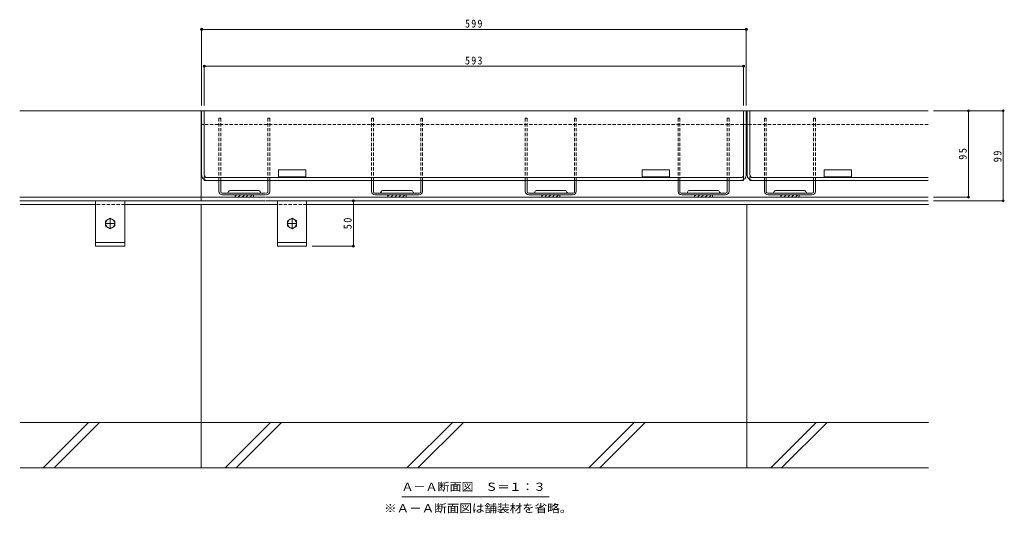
# Model space of a CAD drawing. Units: millimetres at full size, sheet at 1:3. Extents: x -1082 to 1183, y -818 to 815.
# Drawn here: x -1049 to 34, y -747 to -203 of the extents above; entities that cross this region are included whole.
import ezdxf
from ezdxf.enums import TextEntityAlignment as Align

# ---------------------------------------------------------------- set-up
doc = ezdxf.new("R2010")
doc.units = ezdxf.units.MM
doc.header["$LTSCALE"] = 3
doc.header["$PDMODE"] = 32
doc.header["$PDSIZE"] = 2.4
doc.linetypes.add('CHAIN1', pattern=[8, 5, -1, 1, -1])
doc.linetypes.add('DASHED1', pattern=[1.8, 1.2, -0.6])
for name, color, linetype, lineweight in [('B-1', 2, 'Continuous', 9), ('B-2', 3, 'Continuous', 9), ('B-3', 4, 'Continuous', 9), ('B-4', 7, 'Continuous', 9), ('B-5', 7, 'Continuous', 9), ('B-8', 3, 'Continuous', 9), ('B-A', 2, 'Continuous', 9), ('B-F', 6, 'Continuous', 5)]:
    doc.layers.add(name, color=color, linetype=linetype, lineweight=lineweight)
doc.styles.add('ＭＳ ゴシック', font='')
doc.styles.get('ＭＳ ゴシック').set_extended_font_data('MS Gothic')

msp = doc.modelspace()

# ---------------------------------------------------------------- linework, layer by layer
at = {"layer": 'B-1'}
for p, q in [((-848.672, -303.606), (-1048.672, -303.606)), ((-849.172, -303.606), (-849.172, -402.606)), ((-49.672, -303.606), (-249.672, -303.606)), ((-782.172, -398.606), (-1048.672, -398.606)), ((-628.172, -398.606), (-778.172, -398.606)), ((-474.172, -398.606), (-624.172, -398.606)), ((-320.172, -398.606), (-470.172, -398.606)), ((-182.172, -398.606), (-316.172, -398.606)), ((-49.672, -398.606), (-178.172, -398.606)), ((-782.172, -402.606), (-1048.672, -402.606)), ((-628.172, -402.606), (-778.172, -402.606)), ((-474.172, -402.606), (-624.172, -402.606)), ((-320.172, -402.606), (-470.172, -402.606)), ((-182.172, -402.606), (-316.172, -402.606)), ((-49.672, -402.606), (-178.172, -402.606))]:
    msp.add_line(p, q, dxfattribs=at)
at = {"layer": 'B-1', "linetype": 'DASHED1'}
for p, q in [((-782.172, -398.606), (-778.172, -398.606)), ((-628.172, -398.606), (-624.172, -398.606)), ((-474.172, -398.606), (-470.172, -398.606)), ((-320.172, -398.606), (-316.172, -398.606)), ((-182.172, -398.606), (-178.172, -398.606)), ((-782.172, -402.606), (-778.172, -402.606)), ((-628.172, -402.606), (-624.172, -402.606)), ((-474.172, -402.606), (-470.172, -402.606)), ((-320.172, -402.606), (-316.172, -402.606)), ((-182.172, -402.606), (-178.172, -402.606))]:
    msp.add_line(p, q, dxfattribs=at)
at = {"layer": 'B-2'}
for p, q in [((-249.672, -303.607), (-848.672, -303.607)), ((-848.672, -374.106), (-848.672, -303.607)), ((-845.672, -374.106), (-845.672, -303.607)), ((-252.672, -374.106), (-252.672, -303.607)), ((-249.672, -374.106), (-249.672, -303.607)), ((-49.672, -303.607), (-248.672, -303.607)), ((-248.672, -374.106), (-248.672, -303.607)), ((-245.672, -374.106), (-245.672, -303.607)), ((-848.672, -318.607), (-845.672, -318.607)), ((-252.672, -318.607), (-249.672, -318.607)), ((-248.672, -318.607), (-245.672, -318.607)), ((-842.672, -377.106), (-255.672, -377.106)), ((-764.172, -377.106), (-764.172, -368.606)), ((-764.172, -376.106), (-734.172, -376.106)), ((-364.172, -377.106), (-364.172, -368.606)), ((-364.172, -376.106), (-334.172, -376.106)), ((-242.672, -377.106), (-49.672, -377.106)), ((-164.172, -377.106), (-164.172, -368.606)), ((-164.172, -376.106), (-134.172, -376.106)), ((-845.672, -380.106), (-845.672, -379.303)), ((-845.672, -380.106), (-252.672, -380.106)), ((-252.672, -380.106), (-252.672, -379.303)), ((-245.672, -380.106), (-245.672, -379.303)), ((-245.672, -380.106), (-49.672, -380.106))]:
    msp.add_line(p, q, dxfattribs=at)
at = {"layer": 'B-2', "linetype": 'DASHED1'}
for p, q in [((-845.672, -379.303), (-845.672, -374.106)), ((-252.672, -379.303), (-252.672, -374.106)), ((-245.672, -379.303), (-245.672, -374.106))]:
    msp.add_line(p, q, dxfattribs=at)
at = {"layer": 'B-2'}
for points in [[(-734.172, -377.106), (-734.172, -368.606), (-764.172, -368.606)], [(-334.172, -377.106), (-334.172, -368.606), (-364.172, -368.606)], [(-134.172, -377.106), (-134.172, -368.606), (-164.172, -368.606)]]:
    msp.add_lwpolyline(points, dxfattribs=at)
for centre, radius, start, end in [((-842.672, -374.106), 6, 180, 270), ((-842.672, -374.106), 3, 180, 270), ((-255.672, -374.106), 6, 270, 0), ((-255.672, -374.106), 3, 270, 0), ((-242.672, -374.106), 6, 180, 270), ((-242.672, -374.106), 3, 180, 270)]:
    msp.add_arc(centre, radius, start, end, dxfattribs=at)
at = {"layer": 'B-3', "linetype": 'DASHED1'}
for p, q in [((-829.672, -311.607), (-827.672, -311.607)), ((-829.672, -380.106), (-829.672, -311.607)), ((-827.672, -380.106), (-827.672, -311.607)), ((-775.672, -311.607), (-773.672, -311.607)), ((-775.672, -380.106), (-775.672, -311.607)), ((-773.672, -380.106), (-773.672, -311.607)), ((-661.672, -311.607), (-659.672, -311.607)), ((-661.672, -380.106), (-661.672, -311.607)), ((-659.672, -380.106), (-659.672, -311.607)), ((-607.672, -311.607), (-605.672, -311.607)), ((-607.672, -380.106), (-607.672, -311.607)), ((-605.672, -380.106), (-605.672, -311.607)), ((-492.672, -311.607), (-490.672, -311.607)), ((-492.672, -380.106), (-492.672, -311.607)), ((-490.672, -380.106), (-490.672, -311.607)), ((-438.672, -311.607), (-436.672, -311.607)), ((-438.672, -380.106), (-438.672, -311.607)), ((-436.672, -380.106), (-436.672, -311.607)), ((-324.672, -311.607), (-322.672, -311.607)), ((-324.672, -380.106), (-324.672, -311.607)), ((-322.672, -380.106), (-322.672, -311.607)), ((-270.672, -311.607), (-268.672, -311.607)), ((-270.672, -380.106), (-270.672, -311.607)), ((-268.672, -380.106), (-268.672, -311.607)), ((-229.672, -311.607), (-227.672, -311.607)), ((-229.672, -380.106), (-229.672, -311.607)), ((-227.672, -380.106), (-227.672, -311.607)), ((-175.672, -311.607), (-173.672, -311.607)), ((-175.672, -380.106), (-175.672, -311.607)), ((-173.672, -380.106), (-173.672, -311.607)), ((-782.172, -394.106), (-778.172, -394.106)), ((-782.172, -396.106), (-778.172, -396.106)), ((-614.172, -394.106), (-610.172, -394.106)), ((-614.172, -396.106), (-610.172, -396.106)), ((-488.172, -394.106), (-484.172, -394.106)), ((-488.172, -396.106), (-484.172, -396.106)), ((-320.172, -394.106), (-316.172, -394.106)), ((-320.172, -396.106), (-316.172, -396.106)), ((-182.172, -394.106), (-178.172, -394.106)), ((-182.172, -396.106), (-178.172, -396.106))]:
    msp.add_line(p, q, dxfattribs=at)
at = {"layer": 'B-3'}
for p, q in [((-829.672, -380.106), (-827.672, -380.106)), ((-829.672, -392.106), (-829.672, -380.106)), ((-827.672, -392.606), (-827.672, -380.106)), ((-775.672, -380.106), (-773.672, -380.106)), ((-775.672, -392.606), (-775.672, -380.106)), ((-773.672, -392.106), (-773.672, -380.106)), ((-661.672, -380.106), (-659.672, -380.106)), ((-661.672, -392.106), (-661.672, -380.106)), ((-659.672, -392.606), (-659.672, -380.106)), ((-607.672, -380.106), (-605.672, -380.106)), ((-607.672, -392.606), (-607.672, -380.106)), ((-605.672, -392.106), (-605.672, -380.106)), ((-492.672, -380.106), (-490.672, -380.106)), ((-492.672, -392.106), (-492.672, -380.106)), ((-490.672, -392.606), (-490.672, -380.106)), ((-438.672, -380.106), (-436.672, -380.106)), ((-438.672, -392.606), (-438.672, -380.106)), ((-436.672, -392.106), (-436.672, -380.106)), ((-324.672, -380.106), (-322.672, -380.106)), ((-324.672, -392.106), (-324.672, -380.106)), ((-322.672, -392.606), (-322.672, -380.106)), ((-270.672, -380.106), (-268.672, -380.106)), ((-270.672, -392.606), (-270.672, -380.106)), ((-268.672, -392.106), (-268.672, -380.106)), ((-229.672, -380.106), (-227.672, -380.106)), ((-229.672, -392.106), (-229.672, -380.106)), ((-227.672, -392.606), (-227.672, -380.106)), ((-175.672, -380.106), (-173.672, -380.106)), ((-175.672, -392.606), (-175.672, -380.106)), ((-173.672, -392.106), (-173.672, -380.106)), ((-782.172, -394.106), (-826.172, -394.106)), ((-825.672, -396.106), (-782.172, -396.106)), ((-786.422, -391.106), (-816.922, -391.106)), ((-810.128, -396.106), (-811.672, -397.65)), ((-805.886, -396.106), (-808.386, -398.606)), ((-801.643, -396.106), (-804.143, -398.606)), ((-797.4, -396.106), (-799.9, -398.606)), ((-793.158, -396.106), (-795.658, -398.606)), ((-791.672, -398.606), (-791.672, -396.106)), ((-777.172, -394.106), (-778.172, -394.106)), ((-778.172, -396.106), (-777.672, -396.106)), ((-614.172, -394.106), (-658.172, -394.106)), ((-657.672, -396.106), (-614.172, -396.106)), ((-618.422, -391.106), (-648.922, -391.106)), ((-642.128, -396.106), (-643.672, -397.65)), ((-637.886, -396.106), (-640.386, -398.606)), ((-633.643, -396.106), (-636.143, -398.606)), ((-629.4, -396.106), (-631.9, -398.606)), ((-625.158, -396.106), (-627.658, -398.606)), ((-623.672, -398.606), (-623.672, -396.106)), ((-609.172, -394.106), (-610.172, -394.106)), ((-610.172, -396.106), (-609.672, -396.106)), ((-488.172, -394.106), (-489.172, -394.106)), ((-488.672, -396.106), (-488.172, -396.106)), ((-440.172, -394.106), (-484.172, -394.106)), ((-484.172, -396.106), (-440.672, -396.106)), ((-449.422, -391.106), (-479.922, -391.106)), ((-473.128, -396.106), (-474.672, -397.65)), ((-468.886, -396.106), (-471.386, -398.606)), ((-464.643, -396.106), (-467.143, -398.606)), ((-460.4, -396.106), (-462.9, -398.606)), ((-456.158, -396.106), (-458.658, -398.606)), ((-454.672, -398.606), (-454.672, -396.106)), ((-320.172, -394.106), (-321.172, -394.106)), ((-320.672, -396.106), (-320.172, -396.106)), ((-272.172, -394.106), (-316.172, -394.106)), ((-316.172, -396.106), (-272.672, -396.106)), ((-281.422, -391.106), (-311.922, -391.106)), ((-305.128, -396.106), (-306.672, -397.65)), ((-300.886, -396.106), (-303.386, -398.606)), ((-296.643, -396.106), (-299.143, -398.606)), ((-292.4, -396.106), (-294.9, -398.606)), ((-288.158, -396.106), (-290.658, -398.606)), ((-286.672, -398.606), (-286.672, -396.106)), ((-182.172, -394.106), (-226.172, -394.106)), ((-225.672, -396.106), (-182.172, -396.106)), ((-186.422, -391.106), (-216.922, -391.106)), ((-210.128, -396.106), (-211.672, -397.65)), ((-205.886, -396.106), (-208.386, -398.606)), ((-201.643, -396.106), (-204.143, -398.606)), ((-197.4, -396.106), (-199.9, -398.606)), ((-193.158, -396.106), (-195.658, -398.606)), ((-191.672, -398.606), (-191.672, -396.106)), ((-177.172, -394.106), (-178.172, -394.106)), ((-178.172, -396.106), (-177.672, -396.106))]:
    msp.add_line(p, q, dxfattribs=at)
for points in [[(-791.672, -398.606), (-811.672, -398.606), (-811.672, -396.106)], [(-623.672, -398.606), (-643.672, -398.606), (-643.672, -396.106)], [(-454.672, -398.606), (-474.672, -398.606), (-474.672, -396.106)], [(-286.672, -398.606), (-306.672, -398.606), (-306.672, -396.106)], [(-191.672, -398.606), (-211.672, -398.606), (-211.672, -396.106)]]:
    msp.add_lwpolyline(points, dxfattribs=at)
for centre, radius, start, end in [((-825.672, -392.106), 4, 180, 270), ((-826.172, -392.606), 1.5, 180, 270), ((-820.795, -392.606), 1.5, 270, 345.52249), ((-816.922, -393.606), 2.5, 90, 165.52249), ((-786.422, -393.606), 2.5, 14.47751, 90), ((-782.549, -392.606), 1.5, 194.47751, 270), ((-777.672, -392.106), 4, 270, 0), ((-777.172, -392.606), 1.5, 270, 0), ((-657.672, -392.106), 4, 180, 270), ((-658.172, -392.606), 1.5, 180, 270), ((-652.795, -392.606), 1.5, 270, 345.52249), ((-648.922, -393.606), 2.5, 90, 165.52249), ((-618.422, -393.606), 2.5, 14.47751, 90), ((-614.549, -392.606), 1.5, 194.47751, 270), ((-609.672, -392.106), 4, 270, 0), ((-609.172, -392.606), 1.5, 270, 0), ((-488.672, -392.106), 4, 180, 270), ((-489.172, -392.606), 1.5, 180, 270), ((-483.795, -392.606), 1.5, 270, 345.52249), ((-479.922, -393.606), 2.5, 90, 165.52249), ((-449.422, -393.606), 2.5, 14.47751, 90), ((-445.549, -392.606), 1.5, 194.47751, 270), ((-440.672, -392.106), 4, 270, 0), ((-440.172, -392.606), 1.5, 270, 0), ((-320.672, -392.106), 4, 180, 270), ((-321.172, -392.606), 1.5, 180, 270), ((-315.795, -392.606), 1.5, 270, 345.52249), ((-311.922, -393.606), 2.5, 90, 165.52249), ((-281.422, -393.606), 2.5, 14.47751, 90), ((-277.549, -392.606), 1.5, 194.47751, 270), ((-272.672, -392.106), 4, 270, 0), ((-272.172, -392.606), 1.5, 270, 0), ((-225.672, -392.106), 4, 180, 270), ((-226.172, -392.606), 1.5, 180, 270), ((-220.795, -392.606), 1.5, 270, 345.52249), ((-216.922, -393.606), 2.5, 90, 165.52249), ((-186.422, -393.606), 2.5, 14.47751, 90), ((-182.549, -392.606), 1.5, 194.47751, 270), ((-177.672, -392.106), 4, 270, 0), ((-177.172, -392.606), 1.5, 270, 0)]:
    msp.add_arc(centre, radius, start, end, dxfattribs=at)
at = {"layer": 'B-4'}
for p, q in [((-848.672, -212.984), (-848.672, -297.606)), ((-848.672, -213.884), (-249.672, -213.884)), ((-249.672, -212.984), (-249.672, -297.606)), ((-845.672, -253.567), (-845.672, -297.606)), ((-845.672, -254.467), (-252.672, -254.467)), ((-252.672, -253.567), (-252.672, -297.606)), ((33.741, -303.606), (-43.672, -303.606)), ((-5.393, -303.606), (-5.393, -398.606)), ((32.841, -303.606), (32.841, -402.606)), ((-4.493, -398.606), (-43.672, -398.606)), ((-681.747, -402.606), (-681.747, -452.606)), ((33.741, -402.606), (-43.672, -402.606)), ((-680.847, -452.606), (-727.172, -452.606))]:
    msp.add_line(p, q, dxfattribs=at)
for p in [(-848.672, -213.884), (-249.672, -213.884), (-845.672, -254.467), (-252.672, -254.467), (-5.393, -303.606), (32.841, -303.606), (-5.393, -398.606), (-681.747, -402.606), (32.841, -402.606), (-681.747, -452.606)]:
    msp.add_point(p, dxfattribs=at)
at = {"layer": 'B-5'}
msp.add_line((-628.637, -728.451), (-466.383, -728.451), dxfattribs=at)
at = {"layer": 'B-8'}
for p, q in [((-965.172, -402.606), (-965.172, -452.606)), ((-933.172, -402.606), (-933.172, -452.606)), ((-765.172, -402.606), (-765.172, -452.606)), ((-733.172, -402.606), (-733.172, -452.606)), ((-933.172, -448.606), (-965.172, -448.606)), ((-933.172, -452.606), (-965.172, -452.606)), ((-733.172, -448.606), (-765.172, -448.606)), ((-733.172, -452.606), (-765.172, -452.606))]:
    msp.add_line(p, q, dxfattribs=at)
at = {"layer": 'B-8', "linetype": 'DASHED1'}
for p, q in [((-933.172, -406.606), (-965.172, -406.606)), ((-733.172, -406.606), (-765.172, -406.606))]:
    msp.add_line(p, q, dxfattribs=at)
at = {"layer": 'B-8', "linetype": 'CHAIN1'}
for p, q in [((-949.172, -421.833), (-949.172, -433.38)), ((-749.172, -421.833), (-749.172, -433.38)), ((-954.172, -427.606), (-944.172, -427.606)), ((-754.172, -427.606), (-744.172, -427.606))]:
    msp.add_line(p, q, dxfattribs=at)
at = {"layer": 'B-A', "color": 6, "linetype": 'DASHED1', "lineweight": 5}
for p, q in [((-252.672, -318.607), (-845.672, -318.607)), ((-49.672, -318.607), (-245.672, -318.607))]:
    msp.add_line(p, q, dxfattribs=at)
at = {"layer": 'B-A'}
for points in [[(-954.172, -424.72), (-954.172, -430.493), (-949.172, -433.38), (-944.172, -430.493), (-944.172, -424.72), (-949.172, -421.833)], [(-754.172, -424.72), (-754.172, -430.493), (-749.172, -433.38), (-744.172, -430.493), (-744.172, -424.72), (-749.172, -421.833)]]:
    msp.add_lwpolyline(points, close=True, dxfattribs=at)
for centre in [(-949.172, -427.606), (-749.172, -427.606)]:
    msp.add_circle(centre, 5, dxfattribs=at)
at = {"layer": 'B-F'}
for p, q in [((-964.672, -406.606), (-1048.172, -406.606)), ((-764.672, -406.606), (-932.672, -406.606)), ((-849.172, -406.606), (-849.172, -696.606)), ((-49.172, -406.606), (-732.672, -406.606)), ((-249.172, -406.606), (-249.172, -696.606)), ((-49.172, -646.606), (-1048.172, -646.606)), ((-1022.83, -696.606), (-972.83, -646.606)), ((-1010.809, -696.606), (-960.809, -646.606)), ((-822.83, -696.606), (-772.83, -646.606)), ((-810.809, -696.606), (-760.809, -646.606)), ((-622.83, -696.606), (-572.83, -646.606)), ((-610.809, -696.606), (-560.809, -646.606)), ((-422.83, -696.606), (-372.83, -646.606)), ((-410.809, -696.606), (-360.809, -646.606)), ((-172.83, -646.606), (-222.83, -696.606)), ((-160.809, -646.606), (-210.809, -696.606)), ((-49.172, -696.606), (-1048.172, -696.606))]:
    msp.add_line(p, q, dxfattribs=at)

# ---------------------------------------------------------------- texts
at = {"layer": 'B-4', "color": 2, "char_height": 8.798, "attachment_point": 7, "style": 'ＭＳ ゴシック'}
for s, insert in [('\\T1.27;\\W0.9;599', (-558.922, -212.084)), ('\\T1.27;\\W0.9;593', (-558.922, -252.667))]:
    msp.add_mtext(s, dxfattribs=dict(at, insert=insert))
at = {"layer": 'B-4', "color": 2, "char_height": 8.798, "attachment_point": 7, "rotation": 90, "style": 'ＭＳ ゴシック'}
for s, insert in [('\\T1.27;\\W0.95;95', (-7.193, -357.481)), ('\\T1.27;\\W0.95;99', (31.041, -360.231)), ('\\T1.27;\\W0.95;50', (-683.547, -433.981))]:
    msp.add_mtext(s, dxfattribs=dict(at, insert=insert))
at = {"layer": 'B-5', "color": 2, "style": 'ＭＳ ゴシック'}
for s, width, p in [('Ａ－Ａ断面図\u3000Ｓ＝１：３', 1.1, (-628.844, -724.495)), ('※Ａ－Ａ断面図は舗装材を省略。', 1.15, (-648.01, -748.174))]:
    msp.add_text(s, height=8.798, dxfattribs=dict(at, width=width)).set_placement(p, align=Align.BOTTOM_LEFT)

doc.saveas('drawing.dxf')
